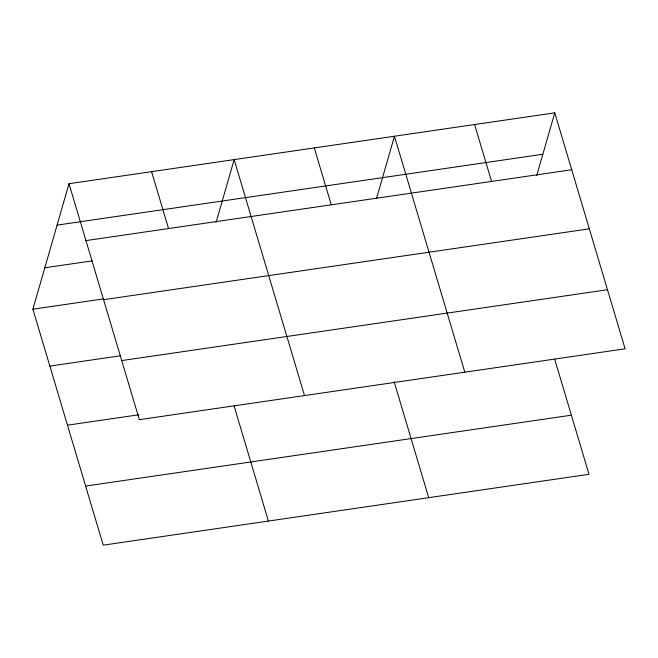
<?xml version="1.0" encoding="UTF-8"?>
<svg xmlns="http://www.w3.org/2000/svg" width="658" height="658" viewBox="0 0 658 658"><rect width="100%" height="100%" fill="white"/><g stroke="black" fill="none" stroke-linecap="round" stroke-linejoin="round"><path stroke-width="0.99" d="M554.702 359.227L589 474.295L103.24 545.153L32.9 309.194L69 183.705L554.76 112.847L625.1 348.806L139.34 419.672L69 183.705M216.104 222.355L234.158 159.614L304.498 395.581M376.689 198L394.455 136.231L464.803 372.189M536.706 175.587L554.76 112.847M57.09 225.118L542.842 154.252M85.959 240.598L571.72 169.739M44.81 267.781L92.145 260.881M32.9 309.194L103.396 298.913M103.577 299.694L589.329 228.828M49.86 366.087L120.356 355.805M121.722 360.576L607.482 289.717M67.478 425.183L138.978 414.746M85.63 486.065L571.383 415.198M474.607 124.535L491.567 181.427M394.109 381.624L428.703 497.678M314.31 147.918L331.27 204.811M234.1 405.994L268.398 521.062M151.579 171.664L168.538 228.556"/></g></svg>
